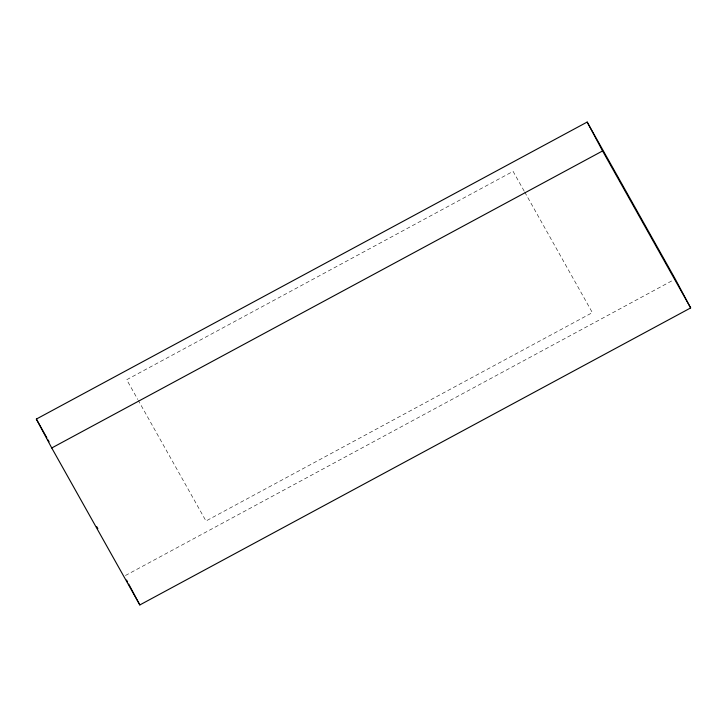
<?xml version="1.0" encoding="UTF-8"?>
<svg xmlns="http://www.w3.org/2000/svg" width="727" height="727" viewBox="0 0 727 727"><rect width="100%" height="100%" fill="white"/><g stroke="black" fill="none" stroke-linecap="round" stroke-linejoin="round"><path stroke-width="0.55" stroke-dasharray="3.63 2.73" d="M125.435 575.511L673.257 280.095M524.176 191.11L513.089 171.354L126.698 379.721L137.785 399.477M524.73 192.101L592.369 312.628L205.977 520.986L138.339 400.468"/><path stroke-width="1.09" d="M36.35 419.079L587.171 122.054L675.256 279.023L690.65 307.921L139.829 604.946L51.744 447.977L36.35 419.079L46.873 437.836M51.744 447.977L602.565 150.952L690.65 307.921M47.982 439.817L49.091 441.789M96.736 526.693L97.845 528.665M587.171 122.054L602.565 150.952M126.562 580.037L127.625 582.027M128.688 584.026L139.829 604.946"/></g></svg>
